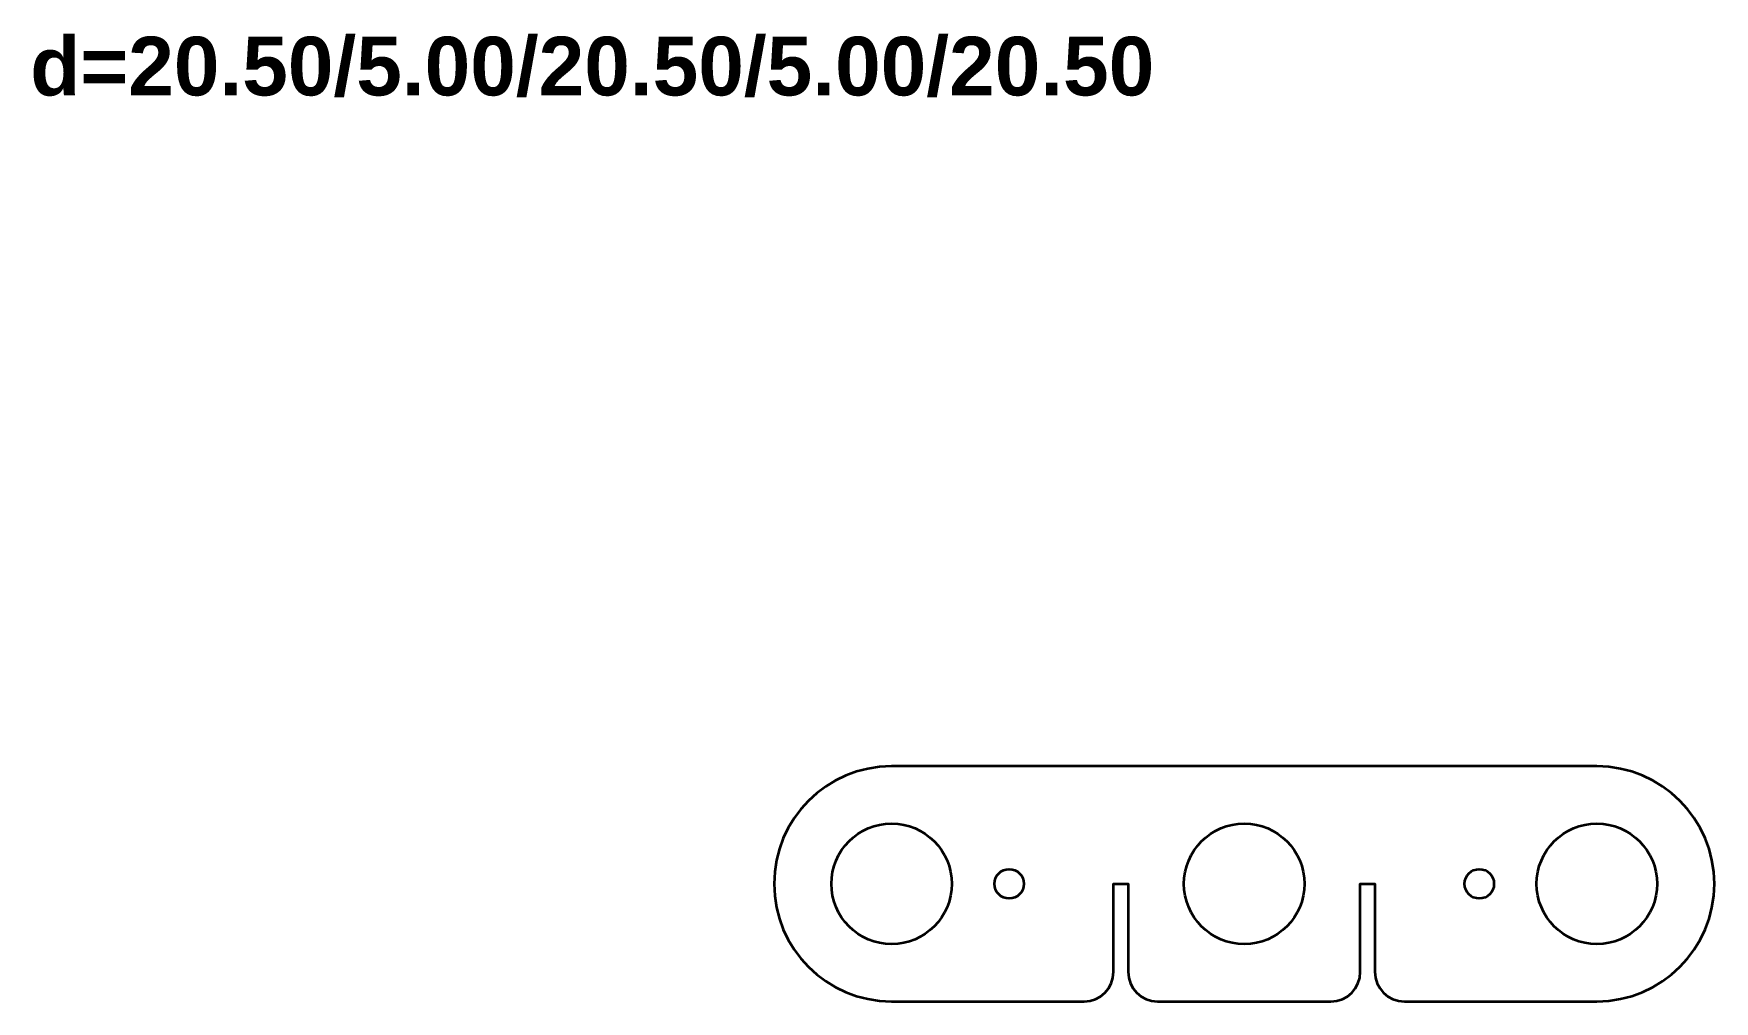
# Model space of a CAD drawing. Header units: inches. Extents: x -20.6 to 8, y -2 to 14.5.
import ezdxf

# ---------------------------------------------------------------- set-up
doc = ezdxf.new("R2010")
doc.units = ezdxf.units.IN
doc.header["$MEASUREMENT"] = 0
doc.layers.add('Construction', color=7, linetype='Continuous')
doc.layers.add('Dimensions', color=7, linetype='Continuous')

msp = doc.modelspace()

# ---------------------------------------------------------------- linework, layer by layer
at = {"layer": 'Construction', "color": 179, "lineweight": 35, "true_color": 0x211915}
msp.add_lwpolyline([(-1.475, -2), (1.475, -2)], dxfattribs=at)
for points, knots in [([(6, -2), (4.908, -2), (3.817, -2), (2.725, -2), (2.449, -2), (2.225, -1.776), (2.225, -1.5), (2.225, -1), (2.225, -0.5), (2.225, 0), (2.142, 0), (2.058, 0), (1.975, 0), (1.975, -0.5), (1.975, -1), (1.975, -1.5), (1.975, -1.776), (1.751, -2), (1.475, -2), (0.492, -2), (-0.492, -2), (-1.475, -2), (-1.751, -2), (-1.975, -1.776), (-1.975, -1.5), (-1.975, -1), (-1.975, -0.5), (-1.975, 0), (-2.058, 0), (-2.142, 0), (-2.225, 0), (-2.225, -0.5), (-2.225, -1), (-2.225, -1.5), (-2.225, -1.776), (-2.449, -2), (-2.725, -2), (-3.817, -2), (-4.908, -2), (-6, -2), (-7.105, -2), (-8, -1.105), (-8, 0), (-8, 1.105), (-7.105, 2), (-6, 2), (-2, 2), (2, 2), (6, 2), (7.105, 2), (8, 1.105), (8, 0), (8, -1.105), (7.105, -2), (6, -2)], [0, 0, 0, 0, 1, 1, 1, 2, 2, 2, 3, 3, 3, 4, 4, 4, 5, 5, 5, 6, 6, 6, 7, 7, 7, 8, 8, 8, 9, 9, 9, 10, 10, 10, 11, 11, 11, 12, 12, 12, 13, 13, 13, 14, 14, 14, 15, 15, 15, 16, 16, 16, 17, 17, 17, 18, 18, 18, 18]), ([(-4.975, 0), (-4.975, 0.566), (-5.434, 1.025), (-6, 1.025), (-6.566, 1.025), (-7.025, 0.566), (-7.025, 0), (-7.025, -0.566), (-6.566, -1.025), (-6, -1.025), (-5.434, -1.025), (-4.975, -0.566), (-4.975, 0)], [0, 0, 0, 0, 1, 1, 1, 2, 2, 2, 3, 3, 3, 4, 4, 4, 4]), ([(1.025, 0), (1.025, 0.566), (0.566, 1.025), (0, 1.025), (-0.566, 1.025), (-1.025, 0.566), (-1.025, 0), (-1.025, -0.566), (-0.566, -1.025), (0, -1.025), (0.566, -1.025), (1.025, -0.566), (1.025, 0)], [0, 0, 0, 0, 1, 1, 1, 2, 2, 2, 3, 3, 3, 4, 4, 4, 4]), ([(7.025, 0), (7.025, 0.566), (6.566, 1.025), (6, 1.025), (5.434, 1.025), (4.975, 0.566), (4.975, 0), (4.975, -0.566), (5.434, -1.025), (6, -1.025), (6.566, -1.025), (7.025, -0.566), (7.025, 0)], [0, 0, 0, 0, 1, 1, 1, 2, 2, 2, 3, 3, 3, 4, 4, 4, 4]), ([(-3.75, 0), (-3.75, 0.138), (-3.862, 0.25), (-4, 0.25), (-4.138, 0.25), (-4.25, 0.138), (-4.25, 0), (-4.25, -0.138), (-4.138, -0.25), (-4, -0.25), (-3.862, -0.25), (-3.75, -0.138), (-3.75, 0)], [0, 0, 0, 0, 1, 1, 1, 2, 2, 2, 3, 3, 3, 4, 4, 4, 4]), ([(4.25, 0), (4.25, 0.138), (4.138, 0.25), (4, 0.25), (3.862, 0.25), (3.75, 0.138), (3.75, 0), (3.75, -0.138), (3.862, -0.25), (4, -0.25), (4.138, -0.25), (4.25, -0.138), (4.25, 0)], [0, 0, 0, 0, 1, 1, 1, 2, 2, 2, 3, 3, 3, 4, 4, 4, 4])]:
    msp.add_open_spline(points, degree=3, knots=knots, dxfattribs=at)

# ---------------------------------------------------------------- texts
at = {"layer": 'Dimensions', "color": 179, "true_color": 0x211915, "insert": (-20.657, 13.385), "char_height": 0.99907, "attachment_point": 7}
msp.add_mtext('\\fHelvetica|b1|i0|c0|p34;\\W1;d=20.50/5.00/20.50/5.00/20.50', dxfattribs=at)

doc.saveas('drawing.dxf')
